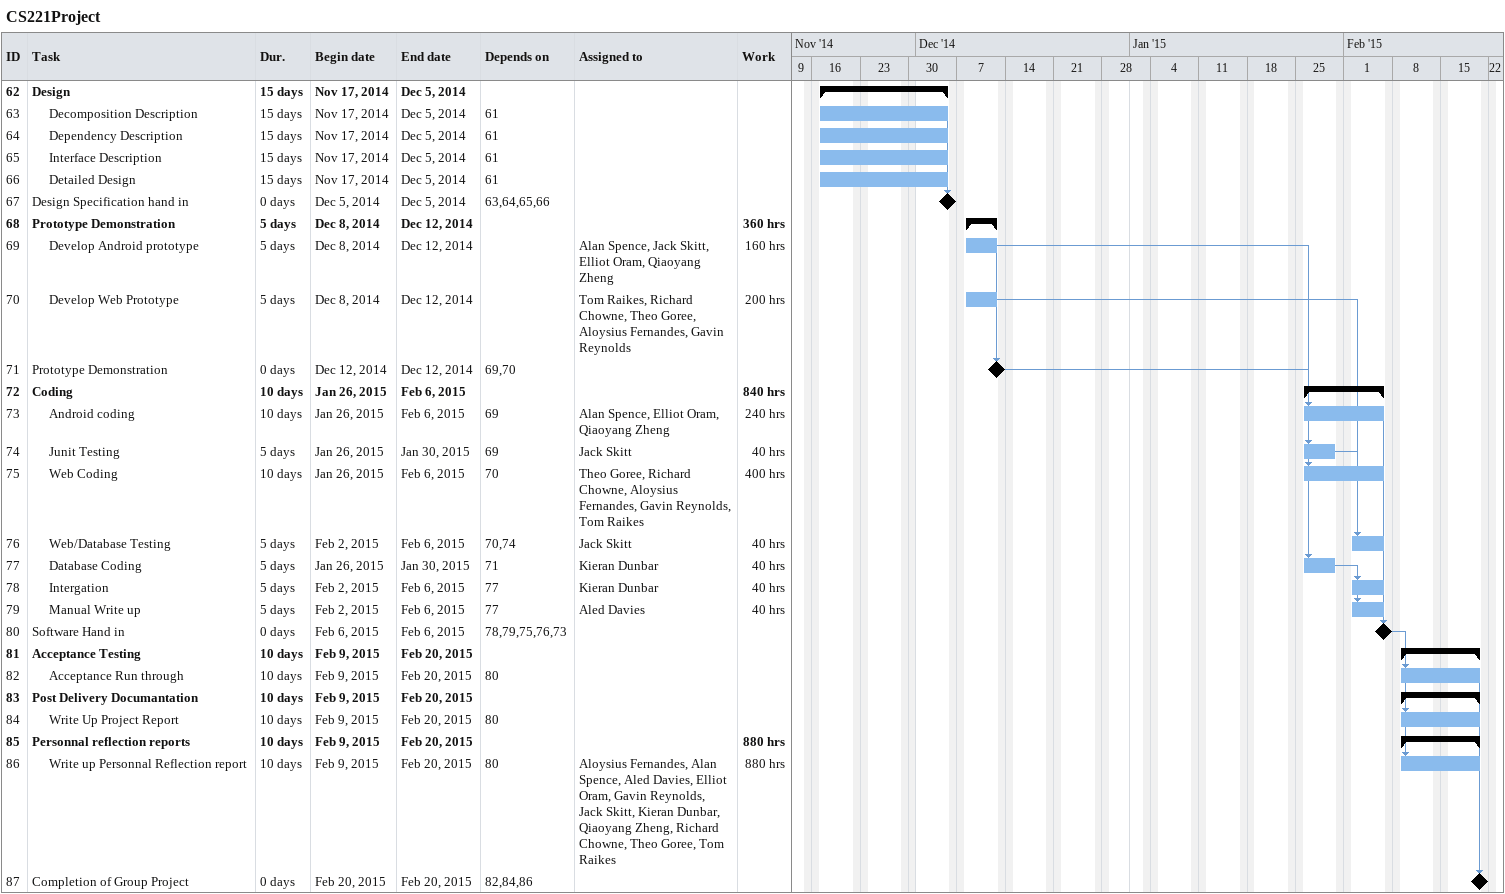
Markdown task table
CS221Project

| ID | Level | Task | Duration | Start | Finish | Predecessors | Resources | Work (h) |
|---|---|---|---|---|---|---|---|---|
| 62 | 1 | **Design** | 15d | 2014-11-17 | 2014-12-05 |  |  |  |
| 63 | 2 | Decomposition Description | 15d | 2014-11-17 | 2014-12-05 | 61 |  |  |
| 64 | 2 | Dependency Description | 15d | 2014-11-17 | 2014-12-05 | 61 |  |  |
| 65 | 2 | Interface Description | 15d | 2014-11-17 | 2014-12-05 | 61 |  |  |
| 66 | 2 | Detailed Design | 15d | 2014-11-17 | 2014-12-05 | 61 |  |  |
| 67 | 1 | Design Specification hand in | 0d | 2014-12-05 | 2014-12-05 | 63, 64, 65, 66 |  |  |
| 68 | 1 | **Prototype Demonstration** | 5d | 2014-12-08 | 2014-12-12 |  |  | 360 |
| 69 | 2 | Develop Android prototype | 5d | 2014-12-08 | 2014-12-12 |  | Alan Spence, Jack Skitt, Elliot Oram, Qiaoyang Zheng | 160 |
| 70 | 2 | Develop Web Prototype | 5d | 2014-12-08 | 2014-12-12 |  | Tom Raikes, Richard Chowne, Theo Goree, Aloysius Fernandes, Gavin Reynolds | 200 |
| 71 | 1 | Prototype Demonstration | 0d | 2014-12-12 | 2014-12-12 | 69, 70 |  |  |
| 72 | 1 | **Coding** | 10d | 2015-01-26 | 2015-02-06 |  |  | 840 |
| 73 | 2 | Android coding | 10d | 2015-01-26 | 2015-02-06 | 69 | Alan Spence, Elliot Oram, Qiaoyang Zheng | 240 |
| 74 | 2 | Junit Testing | 5d | 2015-01-26 | 2015-01-30 | 69 | Jack Skitt | 40 |
| 75 | 2 | Web Coding | 10d | 2015-01-26 | 2015-02-06 | 70 | Theo Goree, Richard Chowne, Aloysius Fernandes, Gavin Reynolds, Tom Raikes | 400 |
| 76 | 2 | Web/Database Testing | 5d | 2015-02-02 | 2015-02-06 | 70, 74 | Jack Skitt | 40 |
| 77 | 2 | Database Coding | 5d | 2015-01-26 | 2015-01-30 | 71 | Kieran Dunbar | 40 |
| 78 | 2 | Intergation | 5d | 2015-02-02 | 2015-02-06 | 77 | Kieran Dunbar | 40 |
| 79 | 2 | Manual Write up | 5d | 2015-02-02 | 2015-02-06 | 77 | Aled Davies | 40 |
| 80 | 1 | Software Hand in | 0d | 2015-02-06 | 2015-02-06 | 78, 79, 75, 76, 73 |  |  |
| 81 | 1 | **Acceptance Testing** | 10d | 2015-02-09 | 2015-02-20 |  |  |  |
| 82 | 2 | Acceptance Run through | 10d | 2015-02-09 | 2015-02-20 | 80 |  |  |
| 83 | 1 | **Post Delivery Documantation** | 10d | 2015-02-09 | 2015-02-20 |  |  |  |
| 84 | 2 | Write Up Project Report | 10d | 2015-02-09 | 2015-02-20 | 80 |  |  |
| 85 | 1 | **Personnal reflection reports** | 10d | 2015-02-09 | 2015-02-20 |  |  | 880 |
| 86 | 2 | Write up Personnal Reflection report | 10d | 2015-02-09 | 2015-02-20 | 80 | Aloysius Fernandes, Alan Spence, Aled Davies, Elliot Oram, Gavin Reynolds, Jack Skitt, Kieran Dunbar, Qiaoyang Zheng, Richard Chowne, Theo Goree, Tom Raikes | 880 |
| 87 | 1 | Completion of Group Project | 0d | 2015-02-20 | 2015-02-20 | 82, 84, 86 |  |  |
